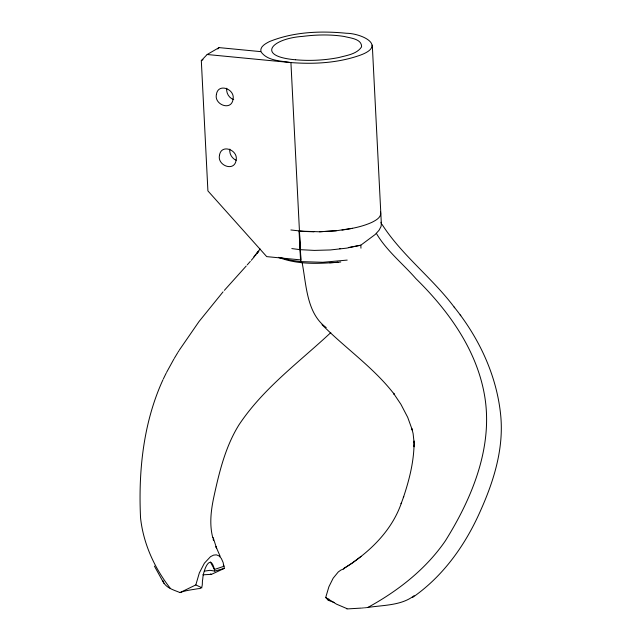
<?xml version="1.0" encoding="UTF-8"?>
<svg xmlns="http://www.w3.org/2000/svg" width="641" height="641" viewBox="0 0 641 641"><rect width="100%" height="100%" fill="white"/><g stroke="black" fill="none" stroke-linecap="round" stroke-linejoin="round"><path stroke-width="0.96" d="M414.086 445.327L414.086 446.689L414.086 441.016C414.254 460.342 409.495 479.372 403.349 497.576L403.71 496.623L401.13 503.706L401.474 502.776C391.683 531.421 368.527 553.247 343.312 568.783L352.181 563.175L361.131 556.348M329.626 262.762L335.58 262.465M180.041 592.58C185.858 590.313 191.955 589.8 198.053 588.694C204.022 589.255 201.595 582.749 202.772 578.919C203.101 570.378 210.681 551.188 214.783 571.083L224.374 568.375L223.076 562.357L221.305 558.423L219.038 555.907L216.346 554.842L213.597 555.114L210.512 556.668L204.415 563.159L199.335 572.934L195.817 584.929L180.041 592.58C173.727 589.936 164.897 587.773 162.766 580.377M226.746 88.234C226.025 93.017 229.085 98.089 233.685 99.619M229.823 149.089C229.141 153.664 231.906 158.495 236.176 160.258M260.839 51.464C259.934 46.392 265.767 43.532 269.452 41.585C293.682 31.746 320.756 30.728 346.517 33.276C361.075 33.332 387.148 45.247 360.514 55.086C338.224 63.074 313.978 64.356 290.525 62.546L207.163 54.509L201.314 60.623L207.908 190.898L266.712 256.624L300.917 259.917L290.926 62.586M343.784 568.968L341.004 569.993L338.264 571.964L333.136 578.23L328.889 586.787L325.7 597.492L336.437 604.126L346.941 608.613M414.126 595.649C401.178 605.921 382.244 605.024 366.436 607.66M334.169 602.492L328.272 600.28L328.849 598.966M162.998 379.696C143.312 422.603 138.312 471.095 140.547 517.848C143.312 543.632 154.537 568.247 170.482 588.542M163.399 378.839L166.179 373.158M166.572 372.389L173.911 359.024M174.328 358.311L177.717 352.694M178.134 352.029L178.967 350.683M179.392 350.01L198.982 321.59L223.06 291.847M256.448 253.676L260.15 249.004M253.828 256.793L258.395 251.232M258.812 251.376L256.985 253.596M255.126 255.807L256.063 254.701M254.181 256.921L251.288 260.286M224.374 290.341L246.216 266.015M250.294 261.416L247.258 264.853M300.124 249.661L314.354 250.407L330.403 249.95L346.597 248.147L360.811 245.199L375.257 234.438L379.055 230.255L381.066 226.457L381.355 223.853L372.293 45.086M217.772 48.964L219.07 47.61L260.895 51.649C267.177 60.903 280.526 60.767 290.525 62.546M330.804 332.599C299.131 362.213 263.163 388.342 238.901 424.959C225.48 446.577 219.342 471.704 213.982 496.334C211.041 509.964 209.166 524.29 212.86 537.983M412.652 597.404C443.716 575.826 465.991 544.097 480.942 509.739C493.987 480.454 503.754 448.572 500.781 416.161C497.023 376.067 479.276 338.176 454.14 307.047C432.194 277.809 401.843 255.286 382.084 224.47M207.163 54.509L219.07 47.61M201.314 60.623L203.013 59.637M367.654 607.548C397.757 591.122 425.808 569.312 445.367 540.844C471.784 498.554 492.833 448.179 484.9 397.484C477.489 350.819 448.884 311.013 415.881 278.619C402.772 263.579 386.507 250.735 376.355 233.372M202.812 574.817L211.506 574.336L224.374 568.375M204.447 571.115L209.952 570.322L214.783 571.083M281.054 258.075L278.771 257.41M341.982 230.071C352.238 228.581 362.582 226.602 372.06 222.267C375.874 220.288 381.844 217.235 380.546 212.019M352.438 228.316L336.413 230.736L319.514 231.778M348.712 247.498L360.811 245.199L360.963 248.187M347.198 260.094L322.84 262.289L300.733 261.608M340.764 261.985L338.841 262.201M339.666 248.7L340.627 248.596M338.272 262.209C318.401 263.812 297.44 264.749 278.547 257.337M337.943 262.241L336.765 262.353M336.309 230.744L319.378 231.778L299.475 231.081M365.21 607.772L365.618 607.74M364.392 607.844L363.575 607.916M362.349 608.013L362.758 607.98M361.524 608.077L346.869 608.95M313.962 231.802L303.89 231.433L290.878 229.967M295.757 59.789C310.124 61.047 324.666 60.286 338.825 57.538C346.685 55.342 356.789 54.245 361.596 46.833C361.828 38.748 350.162 38.091 344.329 36.481C330.588 34.318 316.542 34.638 302.768 36.377C271.119 38.548 255.719 56.424 295.613 59.781M300.004 249.645L291.815 248.58M299.331 231.064L300.885 261.624L301.35 262.634L300.613 261.6L289.812 260.054L280.51 257.594M210.392 574.007L211.506 574.336M195.817 584.929L201.947 587.821M326.229 327.575C306.622 313.273 306.422 285.077 302.231 263.187M322.022 324.675C345.579 348.408 373.767 367.638 394.279 394.303L393.478 393.245L400.889 404.271L407.708 417.339L412.419 430.367L411.947 428.837L413.108 433.596L414.078 442.434M325.7 597.492L328.272 600.28M460.174 314.931L460.775 315.701M454.14 307.047L454.669 307.736M163.984 583.438L154.393 566.075M223.276 564.993L224.038 566.251L214.431 569.472L210.344 561.917M220.175 556.34L215.961 546.653L216.65 548.416L213.141 537.527M380.962 222.235L381.355 223.853M213.165 539.241L213.493 540.507M299.067 231.04L300.613 261.6M216.41 94.475C213.966 104.627 231.401 111.358 233.02 99.355C235.463 89.203 218.02 82.473 216.41 94.475M219.486 155.33C217.043 165.482 234.486 172.213 236.104 160.21C238.548 150.058 221.105 143.328 219.486 155.33"/></g></svg>
